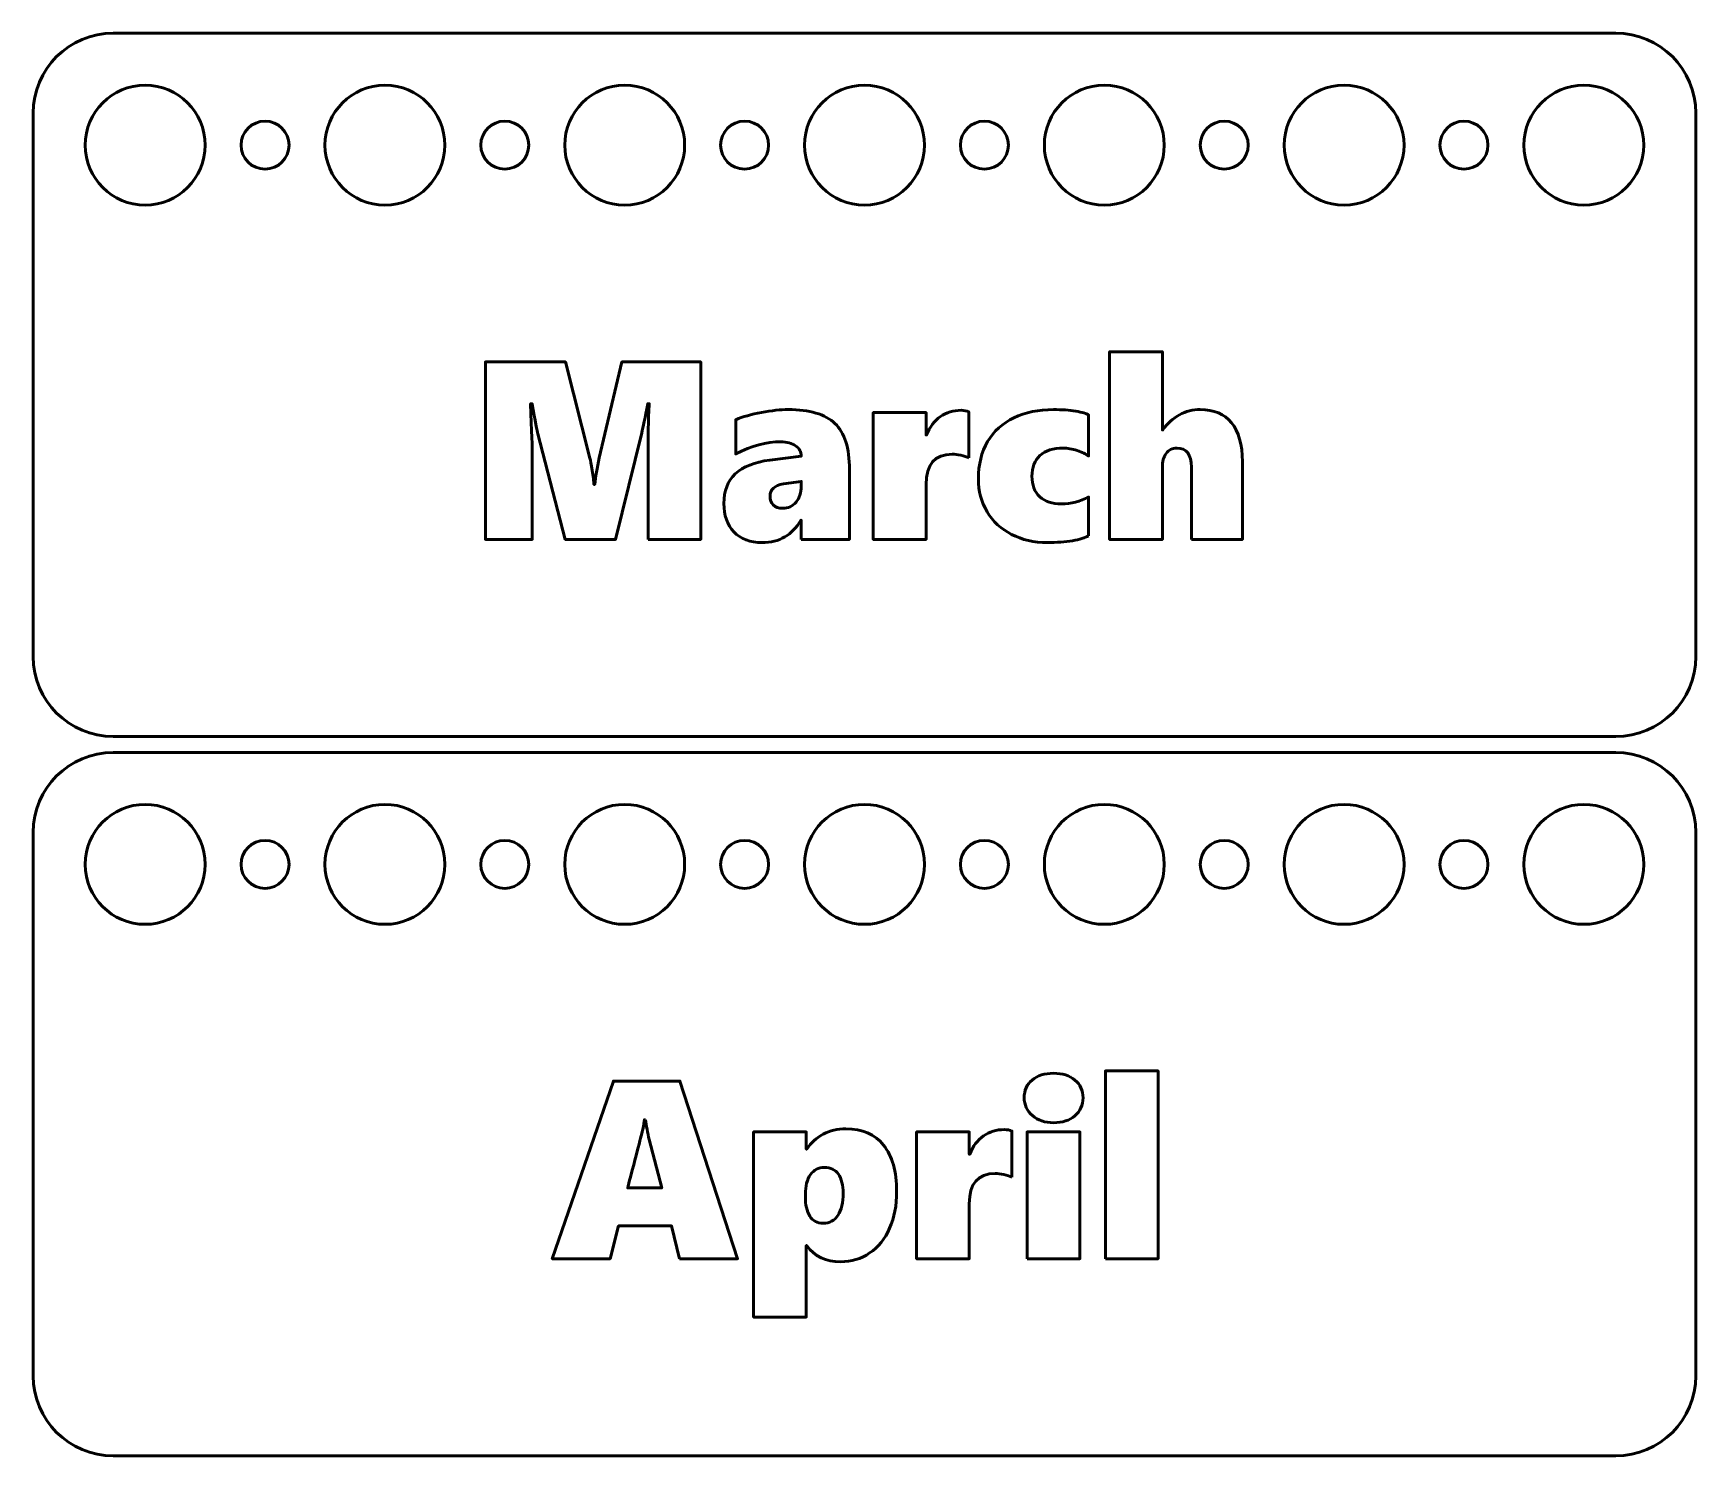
# Model space of a CAD drawing. Header units: centimetres. Extents: x -15.7 to 15.7, y -8.9 to 8.9.
# Drawn here: x -15.7 to -5.3, y -8.95 to -0.05 of the extents above; entities that cross this region are included whole.
import ezdxf

# ---------------------------------------------------------------- set-up
doc = ezdxf.new("R2010")
doc.units = ezdxf.units.CM
doc.header["$MEASUREMENT"] = 0
doc.layers.add('Layer 1', color=7, linetype='Continuous')

msp = doc.modelspace()

# ---------------------------------------------------------------- linework, layer by layer
at = {"layer": 'Layer 1', "lineweight": 53}
for centre, major_axis in [((-14.99999, -0.75001), (0, 0.37501)), ((-13.49999, -0.75001), (0, 0.37501)), ((-11.99999, -0.75001), (0, 0.37501)), ((-10.49999, -0.75001), (0, 0.37501)), ((-8.99999, -0.75001), (0, 0.37501)), ((-7.49999, -0.75001), (0, 0.37501)), ((-5.99999, -0.75001), (0, 0.37501)), ((-14.25, -0.75), (0, 0.15)), ((-12.75, -0.75), (0, 0.15)), ((-11.25, -0.75), (0, 0.15)), ((-9.75, -0.75), (0, 0.15)), ((-8.25, -0.75), (0, 0.15)), ((-6.75, -0.75), (0, 0.15)), ((-14.99999, -5.25001), (0, 0.37501)), ((-13.49999, -5.25001), (0, 0.37501)), ((-11.99999, -5.25001), (0, 0.37501)), ((-10.49999, -5.25001), (0, 0.37501)), ((-8.99999, -5.25001), (0, 0.37501)), ((-7.49999, -5.25001), (0, 0.37501)), ((-5.99999, -5.25001), (0, 0.37501)), ((-14.25, -5.25), (0, 0.15)), ((-12.75, -5.25), (0, 0.15)), ((-11.25, -5.25), (0, 0.15)), ((-9.75, -5.25), (0, 0.15)), ((-8.25, -5.25), (0, 0.15)), ((-6.75, -5.25), (0, 0.15))]:
    msp.add_ellipse(centre, major_axis=major_axis, ratio=1, dxfattribs=at)
for points in [[(-15.7, -3.95), (-15.7, -3.95), (-15.7, -0.55), (-15.7, -0.55), (-15.7, -0.55), (-15.7, -0.27386), (-15.47614, -0.05), (-15.2, -0.05), (-15.2, -0.05), (-15.2, -0.05), (-5.8, -0.05), (-5.8, -0.05), (-5.8, -0.05), (-5.52386, -0.05), (-5.3, -0.27386), (-5.3, -0.55), (-5.3, -0.55), (-5.3, -0.55), (-5.3, -3.95), (-5.3, -3.95), (-5.3, -3.95), (-5.3, -4.22614), (-5.52386, -4.45), (-5.8, -4.45), (-5.8, -4.45), (-5.8, -4.45), (-15.2, -4.45), (-15.2, -4.45), (-15.2, -4.45), (-15.47614, -4.45), (-15.7, -4.22614), (-15.7, -3.95)], [(-15.7, -8.45), (-15.7, -8.45), (-15.7, -5.05), (-15.7, -5.05), (-15.7, -5.05), (-15.7, -4.77386), (-15.47614, -4.55), (-15.2, -4.55), (-15.2, -4.55), (-15.2, -4.55), (-5.8, -4.55), (-5.8, -4.55), (-5.8, -4.55), (-5.52386, -4.55), (-5.3, -4.77386), (-5.3, -5.05), (-5.3, -5.05), (-5.3, -5.05), (-5.3, -8.45), (-5.3, -8.45), (-5.3, -8.45), (-5.3, -8.72614), (-5.52386, -8.95), (-5.8, -8.95), (-5.8, -8.95), (-5.8, -8.95), (-15.2, -8.95), (-15.2, -8.95), (-15.2, -8.95), (-15.47614, -8.95), (-15.7, -8.72614), (-15.7, -8.45)]]:
    msp.add_open_spline(points, degree=3, knots=[0, 0, 0, 0, 0.11111111, 0.11111111, 0.11111111, 0.11111111, 0.22222222, 0.22222222, 0.22222222, 0.22222222, 0.33333333, 0.33333333, 0.33333333, 0.33333333, 0.44444444, 0.44444444, 0.44444444, 0.44444444, 0.55555556, 0.55555556, 0.55555556, 0.55555556, 0.66666667, 0.66666667, 0.66666667, 0.66666667, 0.77777778, 0.77777778, 0.77777778, 0.77777778, 1, 1, 1, 1], dxfattribs=at)
at = {"layer": 'Layer 1', "color": 5, "lineweight": 53}
for points, knots in [([(-8.45544, -3.21731), (-8.45544, -3.21731), (-8.45544, -2.76434), (-8.45544, -2.76434), (-8.45544, -2.76434), (-8.45544, -2.68523), (-8.4856, -2.64581), (-8.54593, -2.64581), (-8.54593, -2.64581), (-8.5753, -2.64581), (-8.59779, -2.65692), (-8.61313, -2.67941), (-8.61313, -2.67941), (-8.62874, -2.7019), (-8.63641, -2.73074), (-8.63641, -2.76593), (-8.63641, -2.76593), (-8.63641, -2.76593), (-8.63641, -3.21731), (-8.63641, -3.21731), (-8.63641, -3.21731), (-8.63641, -3.21731), (-8.96661, -3.21731), (-8.96661, -3.21731), (-8.96661, -3.21731), (-8.96661, -3.21731), (-8.96661, -2.04256), (-8.96661, -2.04256), (-8.96661, -2.04256), (-8.96661, -2.04256), (-8.63641, -2.04256), (-8.63641, -2.04256), (-8.63641, -2.04256), (-8.63641, -2.04256), (-8.63641, -2.53151), (-8.63641, -2.53151), (-8.63641, -2.53151), (-8.63641, -2.53151), (-8.63324, -2.53151), (-8.63324, -2.53151), (-8.63324, -2.53151), (-8.60493, -2.49076), (-8.57053, -2.45928), (-8.53005, -2.43732), (-8.53005, -2.43732), (-8.48957, -2.41536), (-8.44591, -2.40451), (-8.39961, -2.40451), (-8.39961, -2.40451), (-8.31389, -2.40451), (-8.24854, -2.43203), (-8.20382, -2.48706), (-8.20382, -2.48706), (-8.15884, -2.54209), (-8.13635, -2.62306), (-8.13635, -2.72995), (-8.13635, -2.72995), (-8.13635, -2.72995), (-8.13635, -3.21731), (-8.13635, -3.21731), (-8.13635, -3.21731), (-8.13635, -3.21731), (-8.45544, -3.21731), (-8.45544, -3.21731)], [0, 0, 0, 0, 0.05882353, 0.05882353, 0.05882353, 0.05882353, 0.11764706, 0.11764706, 0.11764706, 0.11764706, 0.17647059, 0.17647059, 0.17647059, 0.17647059, 0.23529412, 0.23529412, 0.23529412, 0.23529412, 0.29411765, 0.29411765, 0.29411765, 0.29411765, 0.35294118, 0.35294118, 0.35294118, 0.35294118, 0.41176471, 0.41176471, 0.41176471, 0.41176471, 0.47058824, 0.47058824, 0.47058824, 0.47058824, 0.52941176, 0.52941176, 0.52941176, 0.52941176, 0.58823529, 0.58823529, 0.58823529, 0.58823529, 0.64705882, 0.64705882, 0.64705882, 0.64705882, 0.70588235, 0.70588235, 0.70588235, 0.70588235, 0.76470588, 0.76470588, 0.76470588, 0.76470588, 0.82352941, 0.82352941, 0.82352941, 0.82352941, 0.88235294, 0.88235294, 0.88235294, 0.88235294, 1, 1, 1, 1]), ([(-11.85428, -3.21731), (-11.85428, -3.21731), (-11.85428, -2.60824), (-11.85428, -2.60824), (-11.85428, -2.60824), (-11.85428, -2.55082), (-11.85243, -2.48785), (-11.84899, -2.41906), (-11.84899, -2.41906), (-11.84899, -2.41906), (-11.84661, -2.368), (-11.84661, -2.368), (-11.84661, -2.368), (-11.84661, -2.368), (-11.85587, -2.368), (-11.85587, -2.368), (-11.85587, -2.368), (-11.87228, -2.45531), (-11.88498, -2.51563), (-11.89371, -2.54924), (-11.89371, -2.54924), (-11.89371, -2.54924), (-12.05748, -3.21731), (-12.05748, -3.21731), (-12.05748, -3.21731), (-12.05748, -3.21731), (-12.37207, -3.21731), (-12.37207, -3.21731), (-12.37207, -3.21731), (-12.37207, -3.21731), (-12.54326, -2.55717), (-12.54326, -2.55717), (-12.54326, -2.55717), (-12.54802, -2.54051), (-12.56019, -2.47753), (-12.57977, -2.368), (-12.57977, -2.368), (-12.57977, -2.368), (-12.58903, -2.368), (-12.58903, -2.368), (-12.58903, -2.368), (-12.58189, -2.54156), (-12.57818, -2.65004), (-12.57818, -2.69343), (-12.57818, -2.69343), (-12.57818, -2.69343), (-12.57818, -3.21731), (-12.57818, -3.21731), (-12.57818, -3.21731), (-12.57818, -3.21731), (-12.87187, -3.21731), (-12.87187, -3.21731), (-12.87187, -3.21731), (-12.87187, -3.21731), (-12.87187, -2.10606), (-12.87187, -2.10606), (-12.87187, -2.10606), (-12.87187, -2.10606), (-12.37049, -2.10606), (-12.37049, -2.10606), (-12.37049, -2.10606), (-12.37049, -2.10606), (-12.21782, -2.70931), (-12.21782, -2.70931), (-12.21782, -2.70931), (-12.21412, -2.72175), (-12.20936, -2.74688), (-12.20327, -2.78498), (-12.20327, -2.78498), (-12.19745, -2.82282), (-12.19375, -2.85218), (-12.19216, -2.87282), (-12.19216, -2.87282), (-12.19216, -2.87282), (-12.1874, -2.87282), (-12.1874, -2.87282), (-12.1874, -2.87282), (-12.18184, -2.82573), (-12.17284, -2.77043), (-12.16041, -2.7064), (-12.16041, -2.7064), (-12.16041, -2.7064), (-12.0178, -2.10606), (-12.0178, -2.10606), (-12.0178, -2.10606), (-12.0178, -2.10606), (-11.52408, -2.10606), (-11.52408, -2.10606), (-11.52408, -2.10606), (-11.52408, -2.10606), (-11.52408, -3.21731), (-11.52408, -3.21731), (-11.52408, -3.21731), (-11.52408, -3.21731), (-11.85428, -3.21731), (-11.85428, -3.21731)], [0, 0, 0, 0, 0.04, 0.04, 0.04, 0.04, 0.08, 0.08, 0.08, 0.08, 0.12, 0.12, 0.12, 0.12, 0.16, 0.16, 0.16, 0.16, 0.2, 0.2, 0.2, 0.2, 0.24, 0.24, 0.24, 0.24, 0.28, 0.28, 0.28, 0.28, 0.32, 0.32, 0.32, 0.32, 0.36, 0.36, 0.36, 0.36, 0.4, 0.4, 0.4, 0.4, 0.44, 0.44, 0.44, 0.44, 0.48, 0.48, 0.48, 0.48, 0.52, 0.52, 0.52, 0.52, 0.56, 0.56, 0.56, 0.56, 0.6, 0.6, 0.6, 0.6, 0.64, 0.64, 0.64, 0.64, 0.68, 0.68, 0.68, 0.68, 0.72, 0.72, 0.72, 0.72, 0.76, 0.76, 0.76, 0.76, 0.8, 0.8, 0.8, 0.8, 0.84, 0.84, 0.84, 0.84, 0.88, 0.88, 0.88, 0.88, 0.92, 0.92, 0.92, 0.92, 1, 1, 1, 1]), ([(-10.8957, -3.21731), (-10.8957, -3.21731), (-10.8957, -3.09666), (-10.8957, -3.09666), (-10.8957, -3.09666), (-10.8957, -3.09666), (-10.89887, -3.09666), (-10.89887, -3.09666), (-10.89887, -3.09666), (-10.95152, -3.18979), (-11.03196, -3.23636), (-11.14044, -3.23636), (-11.14044, -3.23636), (-11.21531, -3.23636), (-11.27405, -3.21413), (-11.31638, -3.16968), (-11.31638, -3.16968), (-11.35872, -3.12523), (-11.37988, -3.06597), (-11.37988, -2.99162), (-11.37988, -2.99162), (-11.37988, -2.83578), (-11.28411, -2.74529), (-11.09255, -2.72069), (-11.09255, -2.72069), (-11.09255, -2.72069), (-10.8957, -2.69502), (-10.8957, -2.69502), (-10.8957, -2.69502), (-10.8957, -2.66909), (-10.90734, -2.64766), (-10.93062, -2.63099), (-10.93062, -2.63099), (-10.95364, -2.61432), (-10.98486, -2.60612), (-11.02428, -2.60612), (-11.02428, -2.60612), (-11.11292, -2.60612), (-11.20658, -2.63152), (-11.30527, -2.68232), (-11.30527, -2.68232), (-11.30527, -2.68232), (-11.30527, -2.46801), (-11.30527, -2.46801), (-11.30527, -2.46801), (-11.26241, -2.44949), (-11.2087, -2.43414), (-11.14414, -2.42224), (-11.14414, -2.42224), (-11.07958, -2.41033), (-11.02428, -2.40451), (-10.97825, -2.40451), (-10.97825, -2.40451), (-10.84357, -2.40451), (-10.74568, -2.43335), (-10.68509, -2.49103), (-10.68509, -2.49103), (-10.6245, -2.54844), (-10.59407, -2.64475), (-10.59407, -2.77942), (-10.59407, -2.77942), (-10.59407, -2.77942), (-10.59407, -3.21731), (-10.59407, -3.21731), (-10.59407, -3.21731), (-10.59407, -3.21731), (-10.8957, -3.21731), (-10.8957, -3.21731)], [0, 0, 0, 0, 0.05555556, 0.05555556, 0.05555556, 0.05555556, 0.11111111, 0.11111111, 0.11111111, 0.11111111, 0.16666667, 0.16666667, 0.16666667, 0.16666667, 0.22222222, 0.22222222, 0.22222222, 0.22222222, 0.27777778, 0.27777778, 0.27777778, 0.27777778, 0.33333333, 0.33333333, 0.33333333, 0.33333333, 0.38888889, 0.38888889, 0.38888889, 0.38888889, 0.44444444, 0.44444444, 0.44444444, 0.44444444, 0.5, 0.5, 0.5, 0.5, 0.55555556, 0.55555556, 0.55555556, 0.55555556, 0.61111111, 0.61111111, 0.61111111, 0.61111111, 0.66666667, 0.66666667, 0.66666667, 0.66666667, 0.72222222, 0.72222222, 0.72222222, 0.72222222, 0.77777778, 0.77777778, 0.77777778, 0.77777778, 0.83333333, 0.83333333, 0.83333333, 0.83333333, 0.88888889, 0.88888889, 0.88888889, 0.88888889, 1, 1, 1, 1]), ([(-9.84794, -2.70613), (-9.86038, -2.70058), (-9.87705, -2.69529), (-9.89822, -2.69079), (-9.89822, -2.69079), (-9.91965, -2.68629), (-9.93711, -2.68391), (-9.95113, -2.68391), (-9.95113, -2.68391), (-10.06014, -2.68391), (-10.11464, -2.74688), (-10.11464, -2.87309), (-10.11464, -2.87309), (-10.11464, -2.87309), (-10.11464, -3.21731), (-10.11464, -3.21731), (-10.11464, -3.21731), (-10.11464, -3.21731), (-10.44484, -3.21731), (-10.44484, -3.21731), (-10.44484, -3.21731), (-10.44484, -3.21731), (-10.44484, -2.42356), (-10.44484, -2.42356), (-10.44484, -2.42356), (-10.44484, -2.42356), (-10.11464, -2.42356), (-10.11464, -2.42356), (-10.11464, -2.42356), (-10.11464, -2.42356), (-10.11464, -2.56326), (-10.11464, -2.56326), (-10.11464, -2.56326), (-10.11464, -2.56326), (-10.11147, -2.56326), (-10.11147, -2.56326), (-10.11147, -2.56326), (-10.09136, -2.51299), (-10.06279, -2.47462), (-10.02548, -2.44843), (-10.02548, -2.44843), (-9.98817, -2.42224), (-9.94478, -2.40927), (-9.89531, -2.40927), (-9.89531, -2.40927), (-9.87705, -2.40927), (-9.86144, -2.41245), (-9.84794, -2.41853), (-9.84794, -2.41853), (-9.84794, -2.41853), (-9.84794, -2.70613), (-9.84794, -2.70613)], [0, 0, 0, 0, 0.07142857, 0.07142857, 0.07142857, 0.07142857, 0.14285714, 0.14285714, 0.14285714, 0.14285714, 0.21428571, 0.21428571, 0.21428571, 0.21428571, 0.28571429, 0.28571429, 0.28571429, 0.28571429, 0.35714286, 0.35714286, 0.35714286, 0.35714286, 0.42857143, 0.42857143, 0.42857143, 0.42857143, 0.5, 0.5, 0.5, 0.5, 0.57142857, 0.57142857, 0.57142857, 0.57142857, 0.64285714, 0.64285714, 0.64285714, 0.64285714, 0.71428571, 0.71428571, 0.71428571, 0.71428571, 0.78571429, 0.78571429, 0.78571429, 0.78571429, 0.85714286, 0.85714286, 0.85714286, 0.85714286, 1, 1, 1, 1]), ([(-9.09864, -3.19456), (-9.11981, -3.20699), (-9.15315, -3.21705), (-9.19866, -3.22472), (-9.19866, -3.22472), (-9.24417, -3.23239), (-9.29655, -3.23636), (-9.35582, -3.23636), (-9.35582, -3.23636), (-9.43969, -3.23636), (-9.51457, -3.21943), (-9.58019, -3.18556), (-9.58019, -3.18556), (-9.64607, -3.15169), (-9.69713, -3.10433), (-9.73338, -3.04348), (-9.73338, -3.04348), (-9.76963, -2.98262), (-9.78762, -2.9141), (-9.78762, -2.83816), (-9.78762, -2.83816), (-9.78762, -2.74741), (-9.76831, -2.66962), (-9.72994, -2.6048), (-9.72994, -2.6048), (-9.69131, -2.53998), (-9.63654, -2.49023), (-9.56511, -2.4561), (-9.56511, -2.4561), (-9.49393, -2.42171), (-9.41112, -2.40451), (-9.31719, -2.40451), (-9.31719, -2.40451), (-9.2656, -2.40451), (-9.21903, -2.40795), (-9.17802, -2.41456), (-9.17802, -2.41456), (-9.13701, -2.42118), (-9.11055, -2.42912), (-9.09864, -2.43785), (-9.09864, -2.43785), (-9.09864, -2.43785), (-9.09864, -2.69502), (-9.09864, -2.69502), (-9.09864, -2.69502), (-9.11505, -2.68206), (-9.13886, -2.67068), (-9.16982, -2.66063), (-9.16982, -2.66063), (-9.20077, -2.65084), (-9.22961, -2.64581), (-9.25581, -2.64581), (-9.25581, -2.64581), (-9.32037, -2.64581), (-9.36931, -2.66116), (-9.40265, -2.69211), (-9.40265, -2.69211), (-9.43599, -2.7228), (-9.45266, -2.7662), (-9.45266, -2.82202), (-9.45266, -2.82202), (-9.45266, -2.87679), (-9.43625, -2.91939), (-9.40344, -2.94955), (-9.40344, -2.94955), (-9.37064, -2.97998), (-9.32566, -2.99506), (-9.26824, -2.99506), (-9.26824, -2.99506), (-9.20686, -2.99506), (-9.15024, -2.98024), (-9.09864, -2.95061), (-9.09864, -2.95061), (-9.09864, -2.95061), (-9.09864, -3.19456), (-9.09864, -3.19456)], [0, 0, 0, 0, 0.05, 0.05, 0.05, 0.05, 0.1, 0.1, 0.1, 0.1, 0.15, 0.15, 0.15, 0.15, 0.2, 0.2, 0.2, 0.2, 0.25, 0.25, 0.25, 0.25, 0.3, 0.3, 0.3, 0.3, 0.35, 0.35, 0.35, 0.35, 0.4, 0.4, 0.4, 0.4, 0.45, 0.45, 0.45, 0.45, 0.5, 0.5, 0.5, 0.5, 0.55, 0.55, 0.55, 0.55, 0.6, 0.6, 0.6, 0.6, 0.65, 0.65, 0.65, 0.65, 0.7, 0.7, 0.7, 0.7, 0.75, 0.75, 0.75, 0.75, 0.8, 0.8, 0.8, 0.8, 0.85, 0.85, 0.85, 0.85, 0.9, 0.9, 0.9, 0.9, 1, 1, 1, 1]), ([(-11.09096, -2.9477), (-11.09096, -2.9694), (-11.08408, -2.98712), (-11.07032, -3.00115), (-11.07032, -3.00115), (-11.05683, -3.01517), (-11.03725, -3.02205), (-11.01185, -3.02205), (-11.01185, -3.02205), (-10.97719, -3.02205), (-10.94941, -3.00908), (-10.92798, -2.98315), (-10.92798, -2.98315), (-10.90655, -2.95749), (-10.8957, -2.92442), (-10.8957, -2.88393), (-10.8957, -2.88393), (-10.8957, -2.88393), (-10.8957, -2.85377), (-10.8957, -2.85377), (-10.8957, -2.85377), (-10.8957, -2.85377), (-11.00735, -2.86938), (-11.00735, -2.86938), (-11.00735, -2.86938), (-11.06318, -2.87864), (-11.09096, -2.90457), (-11.09096, -2.9477)], [0, 0, 0, 0, 0.125, 0.125, 0.125, 0.125, 0.25, 0.25, 0.25, 0.25, 0.375, 0.375, 0.375, 0.375, 0.5, 0.5, 0.5, 0.5, 0.625, 0.625, 0.625, 0.625, 0.75, 0.75, 0.75, 0.75, 1, 1, 1, 1]), ([(-8.99333, -7.71731), (-8.99333, -7.71731), (-8.99333, -6.54256), (-8.99333, -6.54256), (-8.99333, -6.54256), (-8.99333, -6.54256), (-8.66313, -6.54256), (-8.66313, -6.54256), (-8.66313, -6.54256), (-8.66313, -6.54256), (-8.66313, -7.71731), (-8.66313, -7.71731), (-8.66313, -7.71731), (-8.66313, -7.71731), (-8.99333, -7.71731), (-8.99333, -7.71731)], [0, 0, 0, 0, 0.2, 0.2, 0.2, 0.2, 0.4, 0.4, 0.4, 0.4, 0.6, 0.6, 0.6, 0.6, 1, 1, 1, 1]), ([(-11.65769, -7.71731), (-11.65769, -7.71731), (-11.70664, -7.51252), (-11.70664, -7.51252), (-11.70664, -7.51252), (-11.70664, -7.51252), (-12.03843, -7.51252), (-12.03843, -7.51252), (-12.03843, -7.51252), (-12.03843, -7.51252), (-12.09108, -7.71731), (-12.09108, -7.71731), (-12.09108, -7.71731), (-12.09108, -7.71731), (-12.45303, -7.71731), (-12.45303, -7.71731), (-12.45303, -7.71731), (-12.45303, -7.71731), (-12.07018, -6.60606), (-12.07018, -6.60606), (-12.07018, -6.60606), (-12.07018, -6.60606), (-11.65451, -6.60606), (-11.65451, -6.60606), (-11.65451, -6.60606), (-11.65451, -6.60606), (-11.29415, -7.71731), (-11.29415, -7.71731), (-11.29415, -7.71731), (-11.29415, -7.71731), (-11.65769, -7.71731), (-11.65769, -7.71731)], [0, 0, 0, 0, 0.11111111, 0.11111111, 0.11111111, 0.11111111, 0.22222222, 0.22222222, 0.22222222, 0.22222222, 0.33333333, 0.33333333, 0.33333333, 0.33333333, 0.44444444, 0.44444444, 0.44444444, 0.44444444, 0.55555556, 0.55555556, 0.55555556, 0.55555556, 0.66666667, 0.66666667, 0.66666667, 0.66666667, 0.77777778, 0.77777778, 0.77777778, 0.77777778, 1, 1, 1, 1]), ([(-9.13303, -6.70978), (-9.13303, -6.75634), (-9.14996, -6.79391), (-9.18383, -6.82302), (-9.18383, -6.82302), (-9.2177, -6.85186), (-9.26215, -6.86641), (-9.31744, -6.86641), (-9.31744, -6.86641), (-9.37116, -6.86641), (-9.41534, -6.85133), (-9.44947, -6.82143), (-9.44947, -6.82143), (-9.48387, -6.79153), (-9.50107, -6.75423), (-9.50107, -6.70978), (-9.50107, -6.70978), (-9.50107, -6.66427), (-9.4844, -6.62723), (-9.45106, -6.59918), (-9.45106, -6.59918), (-9.41772, -6.57087), (-9.37327, -6.55685), (-9.31744, -6.55685), (-9.31744, -6.55685), (-9.26215, -6.55685), (-9.2177, -6.57087), (-9.18383, -6.59918), (-9.18383, -6.59918), (-9.14996, -6.62723), (-9.13303, -6.66427), (-9.13303, -6.70978)], [0, 0, 0, 0, 0.11111111, 0.11111111, 0.11111111, 0.11111111, 0.22222222, 0.22222222, 0.22222222, 0.22222222, 0.33333333, 0.33333333, 0.33333333, 0.33333333, 0.44444444, 0.44444444, 0.44444444, 0.44444444, 0.55555556, 0.55555556, 0.55555556, 0.55555556, 0.66666667, 0.66666667, 0.66666667, 0.66666667, 0.77777778, 0.77777778, 0.77777778, 0.77777778, 1, 1, 1, 1]), ([(-11.86909, -6.84736), (-11.86909, -6.84736), (-11.87676, -6.84736), (-11.87676, -6.84736), (-11.87676, -6.84736), (-11.87782, -6.8598), (-11.88126, -6.88017), (-11.88761, -6.90848), (-11.88761, -6.90848), (-11.8937, -6.93705), (-11.92518, -7.05903), (-11.98154, -7.2744), (-11.98154, -7.2744), (-11.98154, -7.2744), (-11.76881, -7.2744), (-11.76881, -7.2744), (-11.76881, -7.2744), (-11.76881, -7.2744), (-11.84634, -6.97224), (-11.84634, -6.97224), (-11.84634, -6.97224), (-11.85719, -6.92779), (-11.86486, -6.88599), (-11.86909, -6.84736)], [0, 0, 0, 0, 0.14285714, 0.14285714, 0.14285714, 0.14285714, 0.28571429, 0.28571429, 0.28571429, 0.28571429, 0.42857143, 0.42857143, 0.42857143, 0.42857143, 0.57142857, 0.57142857, 0.57142857, 0.57142857, 0.71428571, 0.71428571, 0.71428571, 0.71428571, 1, 1, 1, 1]), ([(-10.29878, -7.29636), (-10.29878, -7.38314), (-10.3136, -7.45987), (-10.34297, -7.52655), (-10.34297, -7.52655), (-10.37234, -7.59296), (-10.41414, -7.64481), (-10.46785, -7.68133), (-10.46785, -7.68133), (-10.52156, -7.7181), (-10.58189, -7.73636), (-10.64909, -7.73636), (-10.64909, -7.73636), (-10.74223, -7.73636), (-10.81287, -7.70249), (-10.86076, -7.63476), (-10.86076, -7.63476), (-10.86076, -7.63476), (-10.86393, -7.63476), (-10.86393, -7.63476), (-10.86393, -7.63476), (-10.86393, -7.63476), (-10.86393, -8.08244), (-10.86393, -8.08244), (-10.86393, -8.08244), (-10.86393, -8.08244), (-11.19413, -8.08244), (-11.19413, -8.08244), (-11.19413, -8.08244), (-11.19413, -8.08244), (-11.19413, -6.92356), (-11.19413, -6.92356), (-11.19413, -6.92356), (-11.19413, -6.92356), (-10.86393, -6.92356), (-10.86393, -6.92356), (-10.86393, -6.92356), (-10.86393, -6.92356), (-10.86393, -7.03151), (-10.86393, -7.03151), (-10.86393, -7.03151), (-10.86393, -7.03151), (-10.86076, -7.03151), (-10.86076, -7.03151), (-10.86076, -7.03151), (-10.83457, -6.99182), (-10.80043, -6.9606), (-10.75863, -6.93811), (-10.75863, -6.93811), (-10.71656, -6.91562), (-10.6692, -6.90451), (-10.61576, -6.90451), (-10.61576, -6.90451), (-10.51363, -6.90451), (-10.43505, -6.93864), (-10.38054, -7.00664), (-10.38054, -7.00664), (-10.32604, -7.0749), (-10.29878, -7.17147), (-10.29878, -7.29636)], [0, 0, 0, 0, 0.0625, 0.0625, 0.0625, 0.0625, 0.125, 0.125, 0.125, 0.125, 0.1875, 0.1875, 0.1875, 0.1875, 0.25, 0.25, 0.25, 0.25, 0.3125, 0.3125, 0.3125, 0.3125, 0.375, 0.375, 0.375, 0.375, 0.4375, 0.4375, 0.4375, 0.4375, 0.5, 0.5, 0.5, 0.5, 0.5625, 0.5625, 0.5625, 0.5625, 0.625, 0.625, 0.625, 0.625, 0.6875, 0.6875, 0.6875, 0.6875, 0.75, 0.75, 0.75, 0.75, 0.8125, 0.8125, 0.8125, 0.8125, 0.875, 0.875, 0.875, 0.875, 1, 1, 1, 1]), ([(-9.57779, -7.20613), (-9.59023, -7.20058), (-9.6069, -7.19529), (-9.62807, -7.19079), (-9.62807, -7.19079), (-9.6495, -7.18629), (-9.66696, -7.18391), (-9.68098, -7.18391), (-9.68098, -7.18391), (-9.78999, -7.18391), (-9.84449, -7.24688), (-9.84449, -7.37309), (-9.84449, -7.37309), (-9.84449, -7.37309), (-9.84449, -7.71731), (-9.84449, -7.71731), (-9.84449, -7.71731), (-9.84449, -7.71731), (-10.17469, -7.71731), (-10.17469, -7.71731), (-10.17469, -7.71731), (-10.17469, -7.71731), (-10.17469, -6.92356), (-10.17469, -6.92356), (-10.17469, -6.92356), (-10.17469, -6.92356), (-9.84449, -6.92356), (-9.84449, -6.92356), (-9.84449, -6.92356), (-9.84449, -6.92356), (-9.84449, -7.06326), (-9.84449, -7.06326), (-9.84449, -7.06326), (-9.84449, -7.06326), (-9.84132, -7.06326), (-9.84132, -7.06326), (-9.84132, -7.06326), (-9.82121, -7.01299), (-9.79264, -6.97462), (-9.75533, -6.94843), (-9.75533, -6.94843), (-9.71802, -6.92224), (-9.67463, -6.90927), (-9.62516, -6.90927), (-9.62516, -6.90927), (-9.6069, -6.90927), (-9.59129, -6.91245), (-9.57779, -6.91853), (-9.57779, -6.91853), (-9.57779, -6.91853), (-9.57779, -7.20613), (-9.57779, -7.20613)], [0, 0, 0, 0, 0.07142857, 0.07142857, 0.07142857, 0.07142857, 0.14285714, 0.14285714, 0.14285714, 0.14285714, 0.21428571, 0.21428571, 0.21428571, 0.21428571, 0.28571429, 0.28571429, 0.28571429, 0.28571429, 0.35714286, 0.35714286, 0.35714286, 0.35714286, 0.42857143, 0.42857143, 0.42857143, 0.42857143, 0.5, 0.5, 0.5, 0.5, 0.57142857, 0.57142857, 0.57142857, 0.57142857, 0.64285714, 0.64285714, 0.64285714, 0.64285714, 0.71428571, 0.71428571, 0.71428571, 0.71428571, 0.78571429, 0.78571429, 0.78571429, 0.78571429, 0.85714286, 0.85714286, 0.85714286, 0.85714286, 1, 1, 1, 1]), ([(-9.48254, -7.71731), (-9.48254, -7.71731), (-9.48254, -6.92356), (-9.48254, -6.92356), (-9.48254, -6.92356), (-9.48254, -6.92356), (-9.15234, -6.92356), (-9.15234, -6.92356), (-9.15234, -6.92356), (-9.15234, -6.92356), (-9.15234, -7.71731), (-9.15234, -7.71731), (-9.15234, -7.71731), (-9.15234, -7.71731), (-9.48254, -7.71731), (-9.48254, -7.71731)], [0, 0, 0, 0, 0.2, 0.2, 0.2, 0.2, 0.4, 0.4, 0.4, 0.4, 0.6, 0.6, 0.6, 0.6, 1, 1, 1, 1]), ([(-10.63375, -7.30641), (-10.63375, -7.25641), (-10.64354, -7.21698), (-10.66285, -7.18841), (-10.66285, -7.18841), (-10.68217, -7.1601), (-10.71206, -7.14581), (-10.75228, -7.14581), (-10.75228, -7.14581), (-10.78747, -7.14581), (-10.81578, -7.16089), (-10.83748, -7.19079), (-10.83748, -7.19079), (-10.85917, -7.22095), (-10.87002, -7.26196), (-10.87002, -7.31435), (-10.87002, -7.31435), (-10.87002, -7.31435), (-10.87002, -7.3297), (-10.87002, -7.3297), (-10.87002, -7.3297), (-10.87002, -7.37997), (-10.86076, -7.41992), (-10.84224, -7.45008), (-10.84224, -7.45008), (-10.82372, -7.47998), (-10.79567, -7.49506), (-10.75863, -7.49506), (-10.75863, -7.49506), (-10.71868, -7.49506), (-10.68799, -7.47866), (-10.66629, -7.44585), (-10.66629, -7.44585), (-10.6446, -7.41304), (-10.63375, -7.36647), (-10.63375, -7.30641)], [0, 0, 0, 0, 0.1, 0.1, 0.1, 0.1, 0.2, 0.2, 0.2, 0.2, 0.3, 0.3, 0.3, 0.3, 0.4, 0.4, 0.4, 0.4, 0.5, 0.5, 0.5, 0.5, 0.6, 0.6, 0.6, 0.6, 0.7, 0.7, 0.7, 0.7, 0.8, 0.8, 0.8, 0.8, 1, 1, 1, 1])]:
    msp.add_open_spline(points, degree=3, knots=knots, dxfattribs=at)

doc.saveas('drawing.dxf')
